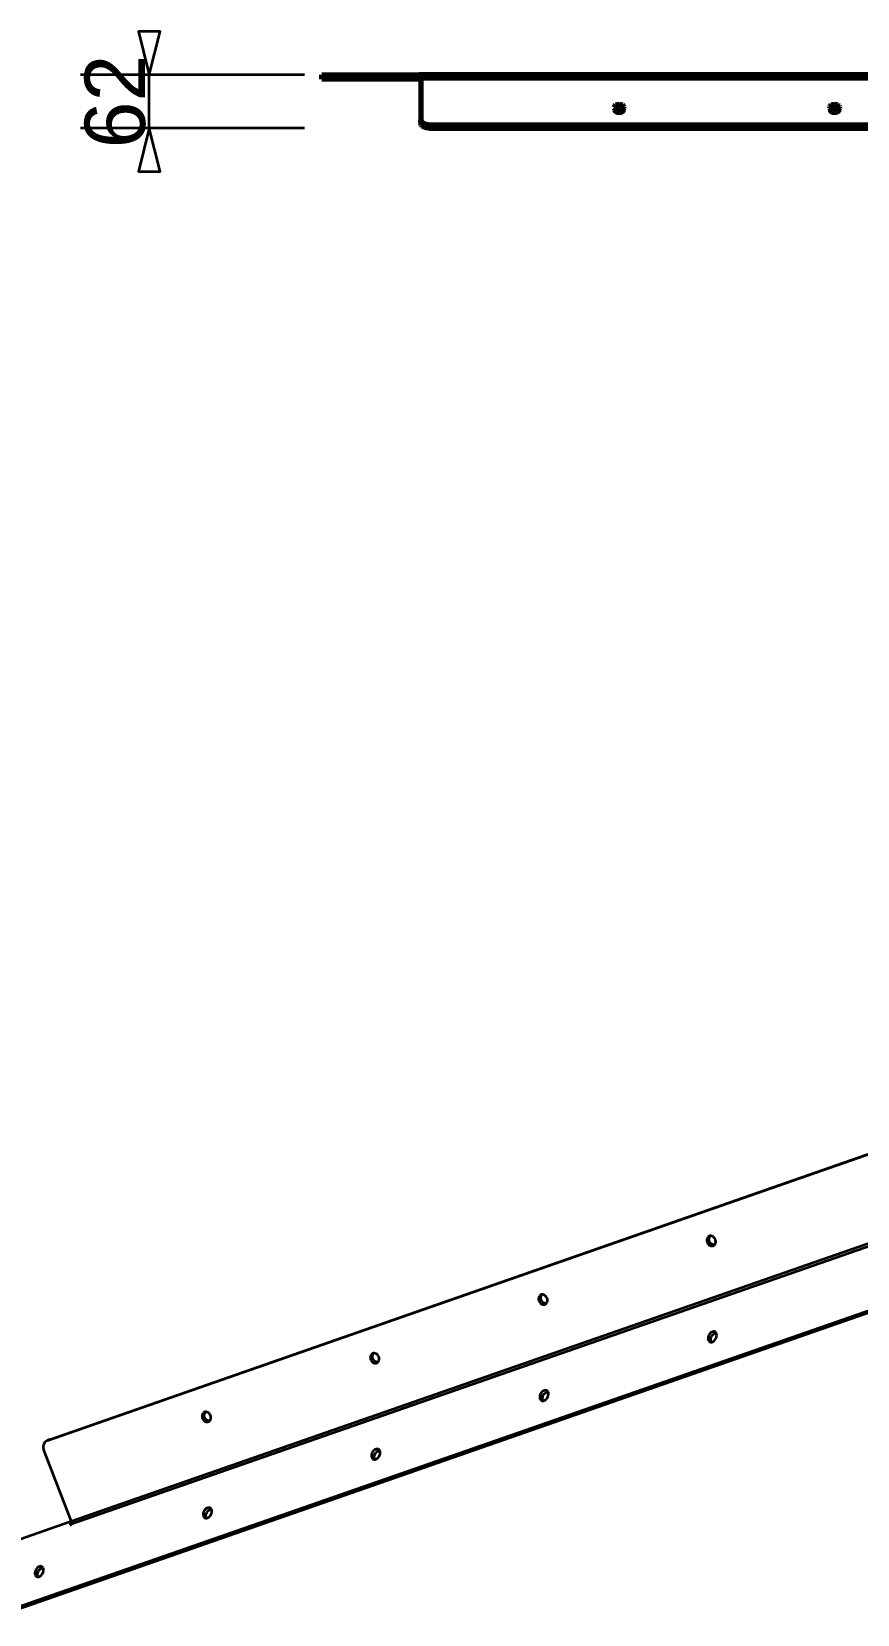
# Model space of a CAD drawing. Header units: millimetres. Extents: x 0 to 420, y 0 to 297.
# Drawn here: x 48.2 to 96.1, y 133.3 to 225.1 of the extents above; entities that cross this region are included whole.
import ezdxf
from ezdxf.enums import TextEntityAlignment as Align

# ---------------------------------------------------------------- set-up
doc = ezdxf.new("R2010")
doc.units = ezdxf.units.MM
doc.linetypes.add('DASHED', pattern=[1.524, 1.27, -0.254])
doc.styles.add('GOST', font='Arial')

msp = doc.modelspace()

# ---------------------------------------------------------------- linework, layer by layer
at = {"color": 7, "lineweight": 35}
for p, q in [((64, 222.563), (51, 222.563)), ((55, 219.462), (55, 222.563)), ((64, 219.462), (51, 219.462))]:
    msp.add_line(p, q, dxfattribs=at)
at = {"color": 1, "lineweight": 70}
for p, q in [((65, 222.563), (65, 222.313)), ((65, 222.313), (65, 222.563)), ((65, 222.563), (65.003, 222.563)), ((65.003, 222.313), (65, 222.313)), ((65.003, 222.563), (65.013, 222.563)), ((65.013, 222.313), (65.003, 222.313)), ((65.013, 222.563), (65.028, 222.563)), ((65.028, 222.313), (65.013, 222.313)), ((65.028, 222.563), (65.05, 222.563)), ((65.05, 222.313), (65.028, 222.313)), ((65.05, 222.563), (65.077, 222.563)), ((65.077, 222.313), (65.05, 222.313)), ((65.077, 222.563), (65.109, 222.563)), ((65.109, 222.313), (65.077, 222.313)), ((65.109, 222.563), (65.146, 222.563)), ((65.146, 222.313), (65.109, 222.313)), ((65.146, 222.563), (65.188, 222.563)), ((65.188, 222.313), (65.146, 222.313)), ((65.188, 222.563), (65.234, 222.563)), ((65.234, 222.313), (65.188, 222.313)), ((65.234, 222.563), (65.283, 222.563)), ((65.283, 222.313), (65.234, 222.313)), ((65.283, 222.563), (65.335, 222.563)), ((65.335, 222.313), (65.283, 222.313)), ((65.335, 222.563), (65.389, 222.563)), ((65.389, 222.313), (65.335, 222.313)), ((65.389, 222.563), (65.444, 222.563)), ((65.444, 222.313), (65.389, 222.313)), ((65.444, 222.563), (65.5, 222.563)), ((65.5, 222.313), (65.444, 222.313)), ((65.5, 222.563), (70.65, 222.563)), ((65.5, 222.563), (65.5, 222.313)), ((70.65, 222.313), (65.5, 222.313)), ((70.651, 222.563), (70.65, 222.563)), ((70.65, 222.563), (70.65, 222.313)), ((70.65, 222.313), (70.651, 222.313)), ((70.655, 222.563), (70.651, 222.563)), ((70.651, 222.313), (70.655, 222.313)), ((70.661, 222.563), (70.655, 222.563)), ((70.655, 222.313), (70.661, 222.313)), ((70.669, 222.563), (70.661, 222.563)), ((70.661, 222.313), (70.669, 222.313)), ((70.678, 222.563), (70.669, 222.563)), ((70.669, 222.313), (70.678, 222.313)), ((70.689, 222.563), (70.678, 222.563)), ((70.678, 222.313), (70.689, 222.313)), ((70.7, 222.563), (70.689, 222.563)), ((70.689, 222.313), (70.7, 222.313)), ((70.711, 222.563), (70.7, 222.563)), ((70.7, 222.313), (70.711, 222.313)), ((70.722, 222.563), (70.711, 222.563)), ((70.711, 222.313), (70.722, 222.313)), ((70.731, 222.563), (70.722, 222.563)), ((70.722, 222.313), (70.731, 222.313)), ((70.739, 222.563), (70.731, 222.563)), ((70.731, 222.313), (70.739, 222.313)), ((70.745, 222.563), (70.739, 222.563)), ((70.739, 222.313), (70.745, 222.313)), ((70.749, 222.563), (70.745, 222.563)), ((70.745, 222.313), (70.749, 222.313)), ((70.75, 222.563), (70.749, 222.563)), ((70.749, 222.313), (70.75, 222.313)), ((350.25, 222.563), (70.75, 222.563)), ((70.75, 222.563), (70.75, 222.563)), ((70.75, 222.563), (70.75, 222.561)), ((70.75, 222.561), (70.75, 222.559)), ((70.75, 222.559), (70.75, 222.556)), ((70.75, 222.556), (70.75, 222.551)), ((70.75, 222.551), (70.75, 222.546)), ((70.75, 222.546), (70.75, 222.54)), ((70.75, 222.54), (70.75, 222.533)), ((70.75, 222.533), (70.75, 222.525)), ((70.75, 222.525), (70.75, 222.516)), ((70.75, 222.516), (70.75, 222.507)), ((70.75, 222.507), (70.75, 222.496)), ((70.75, 222.496), (70.75, 222.485)), ((70.75, 222.485), (70.75, 222.473)), ((70.75, 222.473), (70.75, 219.954)), ((70.75, 222.473), (350.25, 222.473)), ((81.956, 220.704), (81.95, 220.67)), ((81.95, 220.67), (81.956, 220.637)), ((81.973, 220.736), (81.956, 220.704)), ((81.956, 220.637), (81.973, 220.605)), ((82.001, 220.766), (81.973, 220.736)), ((81.973, 220.605), (82.001, 220.575)), ((82.038, 220.792), (82.001, 220.766)), ((82.001, 220.575), (82.038, 220.549)), ((82.009, 220.568), (82.057, 220.597)), ((82.135, 220.829), (82.038, 220.792)), ((82.038, 220.549), (82.135, 220.512)), ((82.057, 220.597), (82.115, 220.619)), ((82.115, 220.619), (82.181, 220.633)), ((82.25, 220.843), (82.135, 220.829)), ((82.135, 220.512), (82.25, 220.498)), ((82.181, 220.633), (82.25, 220.638)), ((82.365, 220.829), (82.25, 220.843)), ((82.25, 220.638), (82.319, 220.633)), ((82.25, 220.498), (82.365, 220.512)), ((82.319, 220.633), (82.385, 220.619)), ((82.462, 220.792), (82.365, 220.829)), ((82.365, 220.512), (82.462, 220.549)), ((82.385, 220.619), (82.443, 220.597)), ((82.443, 220.597), (82.491, 220.568)), ((82.499, 220.766), (82.462, 220.792)), ((82.462, 220.549), (82.499, 220.575)), ((82.527, 220.736), (82.499, 220.766)), ((82.499, 220.575), (82.527, 220.605)), ((82.544, 220.704), (82.527, 220.736)), ((82.527, 220.605), (82.544, 220.637)), ((82.55, 220.67), (82.544, 220.704)), ((82.544, 220.637), (82.55, 220.67)), ((94.456, 220.704), (94.45, 220.67)), ((94.45, 220.67), (94.456, 220.637)), ((94.473, 220.736), (94.456, 220.704)), ((94.456, 220.637), (94.473, 220.605)), ((94.501, 220.766), (94.473, 220.736)), ((94.473, 220.605), (94.501, 220.575)), ((94.538, 220.792), (94.501, 220.766)), ((94.501, 220.575), (94.538, 220.549)), ((94.509, 220.568), (94.557, 220.597)), ((94.635, 220.829), (94.538, 220.792)), ((94.538, 220.549), (94.635, 220.512)), ((94.557, 220.597), (94.615, 220.619)), ((94.615, 220.619), (94.681, 220.633)), ((94.75, 220.843), (94.635, 220.829)), ((94.635, 220.512), (94.75, 220.498)), ((94.681, 220.633), (94.75, 220.638)), ((94.865, 220.829), (94.75, 220.843)), ((94.75, 220.638), (94.819, 220.633)), ((94.75, 220.498), (94.865, 220.512)), ((94.819, 220.633), (94.885, 220.619)), ((94.962, 220.792), (94.865, 220.829)), ((94.865, 220.512), (94.962, 220.549)), ((94.885, 220.619), (94.943, 220.597)), ((94.943, 220.597), (94.991, 220.568)), ((94.999, 220.766), (94.962, 220.792)), ((94.962, 220.549), (94.999, 220.575)), ((95.027, 220.736), (94.999, 220.766)), ((94.999, 220.575), (95.027, 220.605)), ((95.044, 220.704), (95.027, 220.736)), ((95.027, 220.605), (95.044, 220.637)), ((95.05, 220.67), (95.044, 220.704)), ((95.044, 220.637), (95.05, 220.67)), ((70.75, 219.954), (70.76, 219.898)), ((70.75, 219.749), (70.75, 219.954)), ((70.76, 219.693), (70.75, 219.749)), ((70.76, 219.898), (70.788, 219.844)), ((70.788, 219.639), (70.76, 219.693)), ((70.788, 219.844), (70.834, 219.794)), ((70.834, 219.589), (70.788, 219.639)), ((70.834, 219.794), (70.896, 219.751)), ((70.896, 219.546), (70.834, 219.589)), ((70.896, 219.751), (70.972, 219.715)), ((70.972, 219.51), (70.896, 219.546)), ((70.972, 219.715), (71.059, 219.689)), ((71.059, 219.484), (70.972, 219.51)), ((71.059, 219.689), (71.152, 219.672)), ((71.152, 219.467), (71.059, 219.484)), ((71.152, 219.672), (71.25, 219.667)), ((71.25, 219.462), (71.152, 219.467)), ((71.25, 219.667), (350.5, 219.667)), ((71.25, 219.667), (71.25, 219.462)), ((71.25, 219.462), (350.5, 219.462))]:
    msp.add_line(p, q, dxfattribs=at)
at = {"color": 5, "linetype": 'DASHED', "lineweight": 35}
for p, q in [((65.003, 222.563), (65, 222.563)), ((65, 222.313), (65.003, 222.313)), ((65.013, 222.563), (65.003, 222.563)), ((65.003, 222.313), (65.013, 222.313)), ((65.028, 222.563), (65.013, 222.563)), ((65.013, 222.313), (65.028, 222.313)), ((65.05, 222.563), (65.028, 222.563)), ((65.028, 222.313), (65.05, 222.313)), ((65.077, 222.563), (65.05, 222.563)), ((65.05, 222.313), (65.077, 222.313)), ((65.109, 222.563), (65.077, 222.563)), ((65.077, 222.313), (65.109, 222.313)), ((65.146, 222.563), (65.109, 222.563)), ((65.109, 222.313), (65.146, 222.313)), ((65.188, 222.563), (65.146, 222.563)), ((65.146, 222.313), (65.188, 222.313)), ((65.234, 222.563), (65.188, 222.563)), ((65.188, 222.313), (65.234, 222.313)), ((65.283, 222.563), (65.234, 222.563)), ((65.234, 222.313), (65.283, 222.313)), ((65.335, 222.563), (65.283, 222.563)), ((65.283, 222.313), (65.335, 222.313)), ((65.389, 222.563), (65.335, 222.563)), ((65.335, 222.313), (65.389, 222.313)), ((65.444, 222.563), (65.389, 222.563)), ((65.389, 222.313), (65.444, 222.313)), ((65.5, 222.563), (65.444, 222.563)), ((65.444, 222.313), (65.5, 222.313)), ((349.75, 222.563), (65.5, 222.563)), ((65.5, 222.313), (349.75, 222.313)), ((68.033, 222.563), (68.025, 222.563)), ((68.025, 222.563), (68.033, 222.563)), ((68.033, 222.313), (68.025, 222.313)), ((68.025, 222.313), (68.033, 222.313)), ((68.057, 222.563), (68.033, 222.563)), ((68.033, 222.563), (68.057, 222.563)), ((68.057, 222.313), (68.033, 222.313)), ((68.033, 222.313), (68.057, 222.313)), ((68.096, 222.563), (68.057, 222.563)), ((68.057, 222.563), (68.096, 222.563)), ((68.096, 222.313), (68.057, 222.313)), ((68.057, 222.313), (68.096, 222.313)), ((68.147, 222.563), (68.096, 222.563)), ((68.096, 222.563), (68.147, 222.563)), ((68.147, 222.313), (68.096, 222.313)), ((68.096, 222.313), (68.147, 222.313)), ((68.209, 222.563), (68.147, 222.563)), ((68.147, 222.563), (68.209, 222.563)), ((68.209, 222.313), (68.147, 222.313)), ((68.147, 222.313), (68.209, 222.313)), ((68.278, 222.563), (68.209, 222.563)), ((68.209, 222.563), (68.278, 222.563)), ((68.278, 222.313), (68.209, 222.313)), ((68.209, 222.313), (68.278, 222.313)), ((68.35, 222.563), (68.278, 222.563)), ((68.278, 222.563), (68.35, 222.563)), ((68.35, 222.313), (68.278, 222.313)), ((68.278, 222.313), (68.35, 222.313)), ((68.422, 222.563), (68.35, 222.563)), ((68.35, 222.563), (68.422, 222.563)), ((68.422, 222.313), (68.35, 222.313)), ((68.35, 222.313), (68.422, 222.313)), ((68.491, 222.563), (68.422, 222.563)), ((68.422, 222.563), (68.491, 222.563)), ((68.491, 222.313), (68.422, 222.313)), ((68.422, 222.313), (68.491, 222.313)), ((68.553, 222.563), (68.491, 222.563)), ((68.491, 222.563), (68.553, 222.563)), ((68.553, 222.313), (68.491, 222.313)), ((68.491, 222.313), (68.553, 222.313)), ((68.604, 222.563), (68.553, 222.563)), ((68.553, 222.563), (68.604, 222.563)), ((68.604, 222.313), (68.553, 222.313)), ((68.553, 222.313), (68.604, 222.313)), ((68.643, 222.563), (68.604, 222.563)), ((68.604, 222.563), (68.643, 222.563)), ((68.643, 222.313), (68.604, 222.313)), ((68.604, 222.313), (68.643, 222.313)), ((68.667, 222.563), (68.643, 222.563)), ((68.643, 222.563), (68.667, 222.563)), ((68.667, 222.313), (68.643, 222.313)), ((68.643, 222.313), (68.667, 222.313)), ((68.675, 222.563), (68.667, 222.563)), ((68.667, 222.563), (68.675, 222.563)), ((68.675, 222.313), (68.667, 222.313)), ((68.667, 222.313), (68.675, 222.313)), ((68.675, 222.563), (68.675, 222.313)), ((70.65, 222.313), (70.65, 222.563)), ((70.75, 222.313), (70.75, 222.563)), ((70.75, 222.268), (70.75, 222.473)), ((70.75, 222.312), (70.75, 222.313)), ((70.75, 222.313), (70.75, 222.313)), ((70.75, 222.313), (350.25, 222.313)), ((70.75, 222.311), (70.75, 222.312)), ((70.75, 222.309), (70.75, 222.311)), ((70.75, 222.307), (70.75, 222.309)), ((70.75, 222.305), (70.75, 222.307)), ((70.75, 222.302), (70.75, 222.305)), ((70.75, 222.298), (70.75, 222.302)), ((70.75, 222.294), (70.75, 222.298)), ((70.75, 222.29), (70.75, 222.294)), ((70.75, 222.285), (70.75, 222.29)), ((70.75, 222.28), (70.75, 222.285)), ((70.75, 222.274), (70.75, 222.28)), ((70.75, 222.268), (70.75, 222.274)), ((70.75, 219.749), (70.75, 222.268)), ((80.533, 222.563), (80.525, 222.563)), ((80.525, 222.563), (80.533, 222.563)), ((80.533, 222.313), (80.525, 222.313)), ((80.525, 222.313), (80.533, 222.313)), ((80.557, 222.563), (80.533, 222.563)), ((80.533, 222.563), (80.557, 222.563)), ((80.557, 222.313), (80.533, 222.313)), ((80.533, 222.313), (80.557, 222.313)), ((80.596, 222.563), (80.557, 222.563)), ((80.557, 222.563), (80.596, 222.563)), ((80.596, 222.313), (80.557, 222.313)), ((80.557, 222.313), (80.596, 222.313)), ((80.647, 222.563), (80.596, 222.563)), ((80.596, 222.563), (80.647, 222.563)), ((80.647, 222.313), (80.596, 222.313)), ((80.596, 222.313), (80.647, 222.313)), ((80.709, 222.563), (80.647, 222.563)), ((80.647, 222.563), (80.709, 222.563)), ((80.709, 222.313), (80.647, 222.313)), ((80.647, 222.313), (80.709, 222.313)), ((80.778, 222.563), (80.709, 222.563)), ((80.709, 222.563), (80.778, 222.563)), ((80.778, 222.313), (80.709, 222.313)), ((80.709, 222.313), (80.778, 222.313)), ((80.85, 222.563), (80.778, 222.563)), ((80.778, 222.563), (80.85, 222.563)), ((80.85, 222.313), (80.778, 222.313)), ((80.778, 222.313), (80.85, 222.313)), ((80.922, 222.563), (80.85, 222.563)), ((80.85, 222.563), (80.922, 222.563)), ((80.922, 222.313), (80.85, 222.313)), ((80.85, 222.313), (80.922, 222.313)), ((80.991, 222.563), (80.922, 222.563)), ((80.922, 222.563), (80.991, 222.563)), ((80.991, 222.313), (80.922, 222.313)), ((80.922, 222.313), (80.991, 222.313)), ((81.053, 222.563), (80.991, 222.563)), ((80.991, 222.563), (81.053, 222.563)), ((81.053, 222.313), (80.991, 222.313)), ((80.991, 222.313), (81.053, 222.313)), ((81.104, 222.563), (81.053, 222.563)), ((81.053, 222.563), (81.104, 222.563)), ((81.104, 222.313), (81.053, 222.313)), ((81.053, 222.313), (81.104, 222.313)), ((81.143, 222.563), (81.104, 222.563)), ((81.104, 222.563), (81.143, 222.563)), ((81.143, 222.313), (81.104, 222.313)), ((81.104, 222.313), (81.143, 222.313)), ((81.167, 222.563), (81.143, 222.563)), ((81.143, 222.563), (81.167, 222.563)), ((81.167, 222.313), (81.143, 222.313)), ((81.143, 222.313), (81.167, 222.313)), ((81.175, 222.563), (81.167, 222.563)), ((81.167, 222.563), (81.175, 222.563)), ((81.175, 222.313), (81.167, 222.313)), ((81.167, 222.313), (81.175, 222.313)), ((81.175, 222.563), (81.175, 222.313)), ((93.033, 222.563), (93.025, 222.563)), ((93.025, 222.563), (93.033, 222.563)), ((93.033, 222.313), (93.025, 222.313)), ((93.025, 222.313), (93.033, 222.313)), ((93.057, 222.563), (93.033, 222.563)), ((93.033, 222.563), (93.057, 222.563)), ((93.057, 222.313), (93.033, 222.313)), ((93.033, 222.313), (93.057, 222.313)), ((93.096, 222.563), (93.057, 222.563)), ((93.057, 222.563), (93.096, 222.563)), ((93.096, 222.313), (93.057, 222.313)), ((93.057, 222.313), (93.096, 222.313)), ((93.147, 222.563), (93.096, 222.563)), ((93.096, 222.563), (93.147, 222.563)), ((93.147, 222.313), (93.096, 222.313)), ((93.096, 222.313), (93.147, 222.313)), ((93.209, 222.563), (93.147, 222.563)), ((93.147, 222.563), (93.209, 222.563)), ((93.209, 222.313), (93.147, 222.313)), ((93.147, 222.313), (93.209, 222.313)), ((93.278, 222.563), (93.209, 222.563)), ((93.209, 222.563), (93.278, 222.563)), ((93.278, 222.313), (93.209, 222.313)), ((93.209, 222.313), (93.278, 222.313)), ((93.35, 222.563), (93.278, 222.563)), ((93.278, 222.563), (93.35, 222.563)), ((93.35, 222.313), (93.278, 222.313)), ((93.278, 222.313), (93.35, 222.313)), ((93.422, 222.563), (93.35, 222.563)), ((93.35, 222.563), (93.422, 222.563)), ((93.422, 222.313), (93.35, 222.313)), ((93.35, 222.313), (93.422, 222.313)), ((93.491, 222.563), (93.422, 222.563)), ((93.422, 222.563), (93.491, 222.563)), ((93.491, 222.313), (93.422, 222.313)), ((93.422, 222.313), (93.491, 222.313)), ((93.553, 222.563), (93.491, 222.563)), ((93.491, 222.563), (93.553, 222.563)), ((93.553, 222.313), (93.491, 222.313)), ((93.491, 222.313), (93.553, 222.313)), ((93.604, 222.563), (93.553, 222.563)), ((93.553, 222.563), (93.604, 222.563)), ((93.604, 222.313), (93.553, 222.313)), ((93.553, 222.313), (93.604, 222.313)), ((93.643, 222.563), (93.604, 222.563)), ((93.604, 222.563), (93.643, 222.563)), ((93.643, 222.313), (93.604, 222.313)), ((93.604, 222.313), (93.643, 222.313)), ((93.667, 222.563), (93.643, 222.563)), ((93.643, 222.563), (93.667, 222.563)), ((93.667, 222.313), (93.643, 222.313)), ((93.643, 222.313), (93.667, 222.313)), ((93.675, 222.563), (93.667, 222.563)), ((93.667, 222.563), (93.675, 222.563)), ((93.675, 222.313), (93.667, 222.313)), ((93.667, 222.313), (93.675, 222.313)), ((93.675, 222.563), (93.675, 222.313)), ((81.95, 220.466), (81.965, 220.52)), ((81.956, 220.432), (81.95, 220.466)), ((81.973, 220.4), (81.956, 220.432)), ((81.965, 220.52), (82.009, 220.568)), ((82.001, 220.37), (81.973, 220.4)), ((82.038, 220.344), (82.001, 220.37)), ((82.135, 220.307), (82.038, 220.344)), ((82.25, 220.294), (82.135, 220.307)), ((82.365, 220.307), (82.25, 220.294)), ((82.462, 220.344), (82.365, 220.307)), ((82.499, 220.37), (82.462, 220.344)), ((82.491, 220.568), (82.535, 220.52)), ((82.527, 220.4), (82.499, 220.37)), ((82.544, 220.432), (82.527, 220.4)), ((82.535, 220.52), (82.55, 220.466)), ((82.55, 220.466), (82.544, 220.432)), ((82.55, 220.67), (82.55, 220.466)), ((94.45, 220.466), (94.465, 220.52)), ((94.456, 220.432), (94.45, 220.466)), ((94.473, 220.4), (94.456, 220.432)), ((94.465, 220.52), (94.509, 220.568)), ((94.501, 220.37), (94.473, 220.4)), ((94.538, 220.344), (94.501, 220.37)), ((94.635, 220.307), (94.538, 220.344)), ((94.75, 220.294), (94.635, 220.307)), ((94.865, 220.307), (94.75, 220.294)), ((94.962, 220.344), (94.865, 220.307)), ((94.999, 220.37), (94.962, 220.344)), ((94.991, 220.568), (95.035, 220.52)), ((95.027, 220.4), (94.999, 220.37)), ((95.044, 220.432), (95.027, 220.4)), ((95.035, 220.52), (95.05, 220.466)), ((95.05, 220.466), (95.044, 220.432)), ((95.05, 220.67), (95.05, 220.466))]:
    msp.add_line(p, q, dxfattribs=at)
at = {"color": 1, "lineweight": 35}
for p, q in [((49.099, 143.369), (267.157, 219.385)), ((49.227, 143.428), (267.285, 219.444)), ((268.715, 214.755), (50.462, 138.671)), ((50.49, 138.527), (268.743, 214.611)), ((46.39, 133.369), (268.352, 210.746)), ((268.509, 210.661), (46.547, 133.284)), ((87.369, 155.108), (87.35, 155.058)), ((87.396, 155.151), (87.369, 155.108)), ((87.431, 155.186), (87.396, 155.151)), ((87.472, 155.212), (87.431, 155.186)), ((87.471, 155.078), (87.494, 155.162)), ((87.521, 155.227), (87.472, 155.212)), ((87.494, 155.162), (87.541, 155.23)), ((87.573, 155.231), (87.521, 155.227)), ((87.626, 155.222), (87.573, 155.231)), ((87.678, 155.201), (87.626, 155.222)), ((87.727, 155.169), (87.678, 155.201)), ((87.77, 155.127), (87.727, 155.169)), ((87.806, 155.077), (87.77, 155.127)), ((87.35, 155.058), (87.341, 155.004)), ((87.341, 155.004), (87.342, 154.947)), ((87.342, 154.947), (87.353, 154.89)), ((87.353, 154.89), (87.374, 154.835)), ((87.374, 154.835), (87.403, 154.784)), ((87.403, 154.784), (87.439, 154.739)), ((87.439, 154.739), (87.482, 154.702)), ((87.473, 154.986), (87.471, 155.078)), ((87.502, 154.895), (87.473, 154.986)), ((87.482, 154.702), (87.529, 154.673)), ((87.553, 154.814), (87.502, 154.895)), ((87.529, 154.673), (87.579, 154.655)), ((87.622, 154.753), (87.553, 154.814)), ((87.579, 154.655), (87.629, 154.648)), ((87.701, 154.716), (87.622, 154.753)), ((87.629, 154.648), (87.678, 154.652)), ((87.678, 154.652), (87.725, 154.667)), ((87.783, 154.708), (87.701, 154.716)), ((87.725, 154.667), (87.764, 154.691)), ((87.764, 154.691), (87.798, 154.724)), ((87.798, 154.724), (87.825, 154.764)), ((87.833, 155.021), (87.806, 155.077)), ((87.825, 154.764), (87.844, 154.81)), ((87.848, 154.968), (87.833, 155.021)), ((87.844, 154.81), (87.854, 154.861)), ((87.856, 154.914), (87.848, 154.968)), ((87.854, 154.861), (87.856, 154.914)), ((77.589, 151.656), (77.581, 151.601)), ((77.581, 151.601), (77.582, 151.545)), ((77.582, 151.545), (77.593, 151.488)), ((77.608, 151.705), (77.589, 151.656)), ((77.593, 151.488), (77.613, 151.433)), ((77.635, 151.748), (77.608, 151.705)), ((77.67, 151.783), (77.635, 151.748)), ((77.711, 151.809), (77.67, 151.783)), ((77.71, 151.675), (77.733, 151.76)), ((77.712, 151.583), (77.71, 151.675)), ((77.76, 151.825), (77.711, 151.809)), ((77.741, 151.492), (77.712, 151.583)), ((77.733, 151.76), (77.78, 151.827)), ((77.792, 151.412), (77.741, 151.492)), ((77.812, 151.828), (77.76, 151.825)), ((77.865, 151.819), (77.812, 151.828)), ((77.917, 151.798), (77.865, 151.819)), ((77.966, 151.766), (77.917, 151.798)), ((78.009, 151.724), (77.966, 151.766)), ((78.045, 151.674), (78.009, 151.724)), ((78.072, 151.619), (78.045, 151.674)), ((78.088, 151.565), (78.072, 151.619)), ((78.083, 151.407), (78.093, 151.458)), ((78.095, 151.511), (78.088, 151.565)), ((78.093, 151.458), (78.095, 151.511)), ((77.613, 151.433), (77.642, 151.382)), ((77.642, 151.382), (77.678, 151.336)), ((77.678, 151.336), (77.721, 151.299)), ((77.721, 151.299), (77.768, 151.271)), ((77.768, 151.271), (77.818, 151.253)), ((77.861, 151.35), (77.792, 151.412)), ((77.818, 151.253), (77.868, 151.246)), ((77.94, 151.313), (77.861, 151.35)), ((77.868, 151.246), (77.918, 151.25)), ((77.918, 151.25), (77.964, 151.265)), ((78.023, 151.306), (77.94, 151.313)), ((77.964, 151.265), (78.003, 151.289)), ((78.003, 151.289), (78.037, 151.321)), ((78.037, 151.321), (78.064, 151.361)), ((78.064, 151.361), (78.083, 151.407)), ((87.579, 149.625), (87.534, 149.586)), ((87.627, 149.655), (87.579, 149.625)), ((87.677, 149.674), (87.627, 149.655)), ((87.726, 149.681), (87.677, 149.674)), ((87.773, 149.677), (87.726, 149.681)), ((87.815, 149.661), (87.773, 149.677)), ((87.856, 149.629), (87.815, 149.661)), ((87.887, 149.584), (87.856, 149.629)), ((87.415, 149.367), (87.406, 149.308)), ((87.406, 149.308), (87.408, 149.251)), ((87.408, 149.251), (87.419, 149.199)), ((87.432, 149.427), (87.415, 149.367)), ((87.419, 149.199), (87.439, 149.154)), ((87.459, 149.485), (87.432, 149.427)), ((87.439, 149.154), (87.468, 149.117)), ((87.493, 149.539), (87.459, 149.485)), ((87.468, 149.117), (87.504, 149.09)), ((87.534, 149.586), (87.493, 149.539)), ((87.504, 149.09), (87.565, 149.071)), ((87.562, 149.224), (87.579, 149.313)), ((87.568, 149.141), (87.562, 149.224)), ((87.565, 149.071), (87.634, 149.076)), ((87.594, 149.07), (87.568, 149.141)), ((87.579, 149.313), (87.615, 149.4)), ((87.615, 149.4), (87.668, 149.478)), ((87.634, 149.076), (87.704, 149.103)), ((87.668, 149.478), (87.734, 149.539)), ((87.704, 149.103), (87.771, 149.152)), ((87.734, 149.539), (87.807, 149.58)), ((87.771, 149.152), (87.829, 149.218)), ((87.807, 149.58), (87.881, 149.596)), ((87.829, 149.218), (87.875, 149.296)), ((87.875, 149.296), (87.903, 149.38)), ((87.907, 149.528), (87.887, 149.584)), ((87.903, 149.38), (87.913, 149.464)), ((87.913, 149.464), (87.907, 149.528)), ((67.828, 148.253), (67.82, 148.199)), ((67.82, 148.199), (67.821, 148.142)), ((67.821, 148.142), (67.832, 148.085)), ((67.847, 148.303), (67.828, 148.253)), ((67.832, 148.085), (67.852, 148.03)), ((67.874, 148.346), (67.847, 148.303)), ((67.852, 148.03), (67.881, 147.979)), ((67.909, 148.381), (67.874, 148.346)), ((67.881, 147.979), (67.917, 147.934)), ((67.95, 148.406), (67.909, 148.381)), ((67.917, 147.934), (67.96, 147.896)), ((67.949, 148.273), (67.972, 148.357)), ((67.952, 148.18), (67.949, 148.273)), ((67.999, 148.422), (67.95, 148.406)), ((67.98, 148.089), (67.952, 148.18)), ((67.96, 147.896), (68.007, 147.868)), ((67.972, 148.357), (68.02, 148.425)), ((68.031, 148.009), (67.98, 148.089)), ((68.051, 148.425), (67.999, 148.422)), ((68.007, 147.868), (68.057, 147.85)), ((68.1, 147.947), (68.031, 148.009)), ((68.104, 148.416), (68.051, 148.425)), ((68.057, 147.85), (68.107, 147.843)), ((68.18, 147.911), (68.1, 147.947)), ((68.156, 148.395), (68.104, 148.416)), ((68.107, 147.843), (68.157, 147.847)), ((68.205, 148.363), (68.156, 148.395)), ((68.157, 147.847), (68.203, 147.862)), ((68.262, 147.903), (68.18, 147.911)), ((68.203, 147.862), (68.242, 147.886)), ((68.248, 148.321), (68.205, 148.363)), ((68.242, 147.886), (68.276, 147.919)), ((68.284, 148.272), (68.248, 148.321)), ((68.276, 147.919), (68.303, 147.959)), ((68.311, 148.216), (68.284, 148.272)), ((68.303, 147.959), (68.322, 148.005)), ((68.327, 148.163), (68.311, 148.216)), ((68.322, 148.005), (68.332, 148.055)), ((68.334, 148.109), (68.327, 148.163)), ((68.332, 148.055), (68.334, 148.109)), ((77.654, 145.965), (77.645, 145.905)), ((77.671, 146.024), (77.654, 145.965)), ((77.698, 146.082), (77.671, 146.024)), ((77.732, 146.136), (77.698, 146.082)), ((77.773, 146.183), (77.732, 146.136)), ((77.818, 146.222), (77.773, 146.183)), ((77.867, 146.252), (77.818, 146.222)), ((77.818, 145.91), (77.854, 145.997)), ((77.854, 145.997), (77.907, 146.075)), ((77.916, 146.271), (77.867, 146.252)), ((77.907, 146.075), (77.973, 146.137)), ((77.965, 146.278), (77.916, 146.271)), ((78.012, 146.274), (77.965, 146.278)), ((77.973, 146.137), (78.046, 146.177)), ((78.054, 146.258), (78.012, 146.274)), ((78.046, 146.177), (78.12, 146.193)), ((78.095, 146.226), (78.054, 146.258)), ((78.126, 146.181), (78.095, 146.226)), ((78.114, 145.893), (78.142, 145.978)), ((78.146, 146.125), (78.126, 146.181)), ((78.142, 145.978), (78.152, 146.061)), ((78.152, 146.061), (78.146, 146.125)), ((58.238, 145.019), (58.189, 145.004)), ((58.212, 144.954), (58.259, 145.022)), ((58.29, 145.023), (58.238, 145.019)), ((58.343, 145.014), (58.29, 145.023)), ((58.395, 144.993), (58.343, 145.014)), ((77.645, 145.905), (77.647, 145.848)), ((77.647, 145.848), (77.658, 145.796)), ((77.658, 145.796), (77.678, 145.751)), ((77.678, 145.751), (77.707, 145.714)), ((77.707, 145.714), (77.743, 145.688)), ((77.743, 145.688), (77.804, 145.669)), ((77.802, 145.821), (77.818, 145.91)), ((77.807, 145.738), (77.802, 145.821)), ((77.804, 145.669), (77.873, 145.673)), ((77.833, 145.668), (77.807, 145.738)), ((77.873, 145.673), (77.943, 145.701)), ((77.943, 145.701), (78.01, 145.749)), ((78.01, 145.749), (78.069, 145.815)), ((78.069, 145.815), (78.114, 145.893)), ((58.068, 144.85), (58.059, 144.796)), ((58.059, 144.796), (58.06, 144.739)), ((58.06, 144.739), (58.071, 144.682)), ((58.086, 144.9), (58.068, 144.85)), ((58.071, 144.682), (58.091, 144.627)), ((58.113, 144.943), (58.086, 144.9)), ((58.091, 144.627), (58.12, 144.576)), ((58.148, 144.978), (58.113, 144.943)), ((58.12, 144.576), (58.157, 144.531)), ((58.189, 145.004), (58.148, 144.978)), ((58.157, 144.531), (58.199, 144.494)), ((58.188, 144.87), (58.212, 144.954)), ((58.191, 144.778), (58.188, 144.87)), ((58.219, 144.687), (58.191, 144.778)), ((58.199, 144.494), (58.246, 144.465)), ((58.27, 144.606), (58.219, 144.687)), ((58.246, 144.465), (58.296, 144.447)), ((58.339, 144.545), (58.27, 144.606)), ((58.296, 144.447), (58.347, 144.44)), ((58.419, 144.508), (58.339, 144.545)), ((58.347, 144.44), (58.396, 144.444)), ((58.444, 144.961), (58.395, 144.993)), ((58.396, 144.444), (58.442, 144.459)), ((58.501, 144.5), (58.419, 144.508)), ((58.442, 144.459), (58.482, 144.483)), ((58.487, 144.919), (58.444, 144.961)), ((58.482, 144.483), (58.515, 144.516)), ((58.523, 144.869), (58.487, 144.919)), ((58.515, 144.516), (58.542, 144.556)), ((58.55, 144.813), (58.523, 144.869)), ((58.542, 144.556), (58.561, 144.602)), ((58.566, 144.76), (58.55, 144.813)), ((58.561, 144.602), (58.571, 144.653)), ((58.573, 144.706), (58.566, 144.76)), ((58.571, 144.653), (58.573, 144.706)), ((48.901, 143.195), (48.87, 143.119)), ((48.946, 143.262), (48.901, 143.195)), ((49.002, 143.316), (48.946, 143.262)), ((49.068, 143.356), (49.002, 143.316)), ((49.068, 143.356), (49.196, 143.416)), ((49.099, 143.369), (49.068, 143.356)), ((49.227, 143.428), (49.099, 143.369)), ((49.166, 143.4), (49.196, 143.416)), ((49.196, 143.416), (49.227, 143.428)), ((48.852, 143.034), (48.85, 142.946)), ((48.85, 142.946), (48.862, 142.855)), ((48.87, 143.119), (48.852, 143.034)), ((48.862, 142.855), (48.888, 142.767)), ((48.888, 142.767), (50.462, 138.671)), ((67.893, 142.562), (67.884, 142.503)), ((67.884, 142.503), (67.886, 142.446)), ((67.886, 142.446), (67.897, 142.394)), ((67.911, 142.622), (67.893, 142.562)), ((67.897, 142.394), (67.917, 142.348)), ((67.937, 142.68), (67.911, 142.622)), ((67.917, 142.348), (67.946, 142.312)), ((67.971, 142.733), (67.937, 142.68)), ((67.946, 142.312), (67.982, 142.285)), ((68.012, 142.78), (67.971, 142.733)), ((67.982, 142.285), (68.043, 142.266)), ((68.057, 142.82), (68.012, 142.78)), ((68.041, 142.419), (68.057, 142.507)), ((68.046, 142.335), (68.041, 142.419)), ((68.043, 142.266), (68.112, 142.27)), ((68.073, 142.265), (68.046, 142.335)), ((68.106, 142.849), (68.057, 142.82)), ((68.057, 142.507), (68.093, 142.595)), ((68.093, 142.595), (68.147, 142.672)), ((68.155, 142.868), (68.106, 142.849)), ((68.112, 142.27), (68.182, 142.298)), ((68.147, 142.672), (68.213, 142.734)), ((68.204, 142.876), (68.155, 142.868)), ((68.182, 142.298), (68.249, 142.347)), ((68.251, 142.872), (68.204, 142.876)), ((68.213, 142.734), (68.285, 142.775)), ((68.249, 142.347), (68.308, 142.413)), ((68.293, 142.856), (68.251, 142.872)), ((68.285, 142.775), (68.359, 142.791)), ((68.334, 142.824), (68.293, 142.856)), ((68.308, 142.413), (68.353, 142.491)), ((68.366, 142.778), (68.334, 142.824)), ((68.353, 142.491), (68.382, 142.575)), ((68.385, 142.723), (68.366, 142.778)), ((68.382, 142.575), (68.391, 142.659)), ((68.391, 142.659), (68.385, 142.723)), ((50.412, 138.641), (46.39, 137.239)), ((50.482, 138.603), (50.412, 138.641)), ((50.412, 138.641), (50.412, 138.499)), ((50.462, 138.671), (50.483, 138.598)), ((50.483, 138.598), (50.49, 138.527)), ((58.132, 139.159), (58.124, 139.1)), ((58.124, 139.1), (58.125, 139.043)), ((58.125, 139.043), (58.136, 138.991)), ((58.15, 139.219), (58.132, 139.159)), ((58.136, 138.991), (58.156, 138.946)), ((58.176, 139.277), (58.15, 139.219)), ((58.156, 138.946), (58.185, 138.909)), ((58.21, 139.33), (58.176, 139.277)), ((58.185, 138.909), (58.221, 138.882)), ((58.251, 139.378), (58.21, 139.33)), ((58.221, 138.882), (58.283, 138.863)), ((58.296, 139.417), (58.251, 139.378)), ((58.28, 139.016), (58.296, 139.105)), ((58.285, 138.933), (58.28, 139.016)), ((58.283, 138.863), (58.351, 138.868)), ((58.312, 138.862), (58.285, 138.933)), ((58.345, 139.447), (58.296, 139.417)), ((58.296, 139.105), (58.332, 139.192)), ((58.332, 139.192), (58.386, 139.27)), ((58.395, 139.466), (58.345, 139.447)), ((58.351, 138.868), (58.421, 138.895)), ((58.386, 139.27), (58.452, 139.331)), ((58.444, 139.473), (58.395, 139.466)), ((58.421, 138.895), (58.488, 138.944)), ((58.49, 139.469), (58.444, 139.473)), ((58.452, 139.331), (58.525, 139.372)), ((58.488, 138.944), (58.547, 139.01)), ((58.532, 139.453), (58.49, 139.469)), ((58.525, 139.372), (58.598, 139.388)), ((58.574, 139.421), (58.532, 139.453)), ((58.547, 139.01), (58.592, 139.088)), ((58.605, 139.376), (58.574, 139.421)), ((58.592, 139.088), (58.621, 139.172)), ((58.624, 139.32), (58.605, 139.376)), ((58.621, 139.172), (58.631, 139.256)), ((58.631, 139.256), (58.624, 139.32)), ((50.412, 138.499), (50.416, 138.481)), ((50.412, 138.499), (50.461, 138.473)), ((50.416, 138.481), (50.427, 138.469)), ((50.427, 138.469), (50.447, 138.467)), ((50.447, 138.467), (50.468, 138.478)), ((50.468, 138.478), (50.484, 138.501)), ((50.484, 138.501), (50.49, 138.527)), ((48.415, 135.874), (48.389, 135.816)), ((48.45, 135.928), (48.415, 135.874)), ((48.49, 135.975), (48.45, 135.928)), ((48.535, 136.014), (48.49, 135.975)), ((48.584, 136.044), (48.535, 136.014)), ((48.571, 135.789), (48.625, 135.867)), ((48.634, 136.063), (48.584, 136.044)), ((48.625, 135.867), (48.691, 135.929)), ((48.683, 136.07), (48.634, 136.063)), ((48.729, 136.066), (48.683, 136.07)), ((48.691, 135.929), (48.764, 135.969)), ((48.771, 136.05), (48.729, 136.066)), ((48.764, 135.969), (48.837, 135.985)), ((48.813, 136.018), (48.771, 136.05)), ((48.844, 135.973), (48.813, 136.018)), ((48.863, 135.917), (48.844, 135.973)), ((48.86, 135.77), (48.87, 135.853)), ((48.87, 135.853), (48.863, 135.917)), ((48.371, 135.757), (48.363, 135.697)), ((48.363, 135.697), (48.364, 135.64)), ((48.364, 135.64), (48.375, 135.588)), ((48.389, 135.816), (48.371, 135.757)), ((48.375, 135.588), (48.396, 135.543)), ((48.396, 135.543), (48.424, 135.506)), ((48.424, 135.506), (48.46, 135.48)), ((48.46, 135.48), (48.522, 135.46)), ((48.519, 135.613), (48.535, 135.702)), ((48.524, 135.53), (48.519, 135.613)), ((48.522, 135.46), (48.59, 135.465)), ((48.551, 135.46), (48.524, 135.53)), ((48.535, 135.702), (48.571, 135.789)), ((48.59, 135.465), (48.661, 135.493)), ((48.661, 135.493), (48.728, 135.541)), ((48.728, 135.541), (48.786, 135.607)), ((48.786, 135.607), (48.831, 135.685)), ((48.831, 135.685), (48.86, 135.77))]:
    msp.add_line(p, q, dxfattribs=at)
at = {"color": 7, "lineweight": 35}
for points in [[(55, 222.563), (55.625, 225.063), (54.375, 225.063)], [(55, 219.462), (54.375, 216.962), (55.625, 216.962)]]:
    msp.add_lwpolyline(points, close=True, dxfattribs=at)

# ---------------------------------------------------------------- texts
at = {"color": 7, "style": 'GOST'}
msp.add_text('62', height=3.5, rotation=90, dxfattribs=at).set_placement((53, 221.013), align=Align.MIDDLE)

doc.saveas('drawing.dxf')
